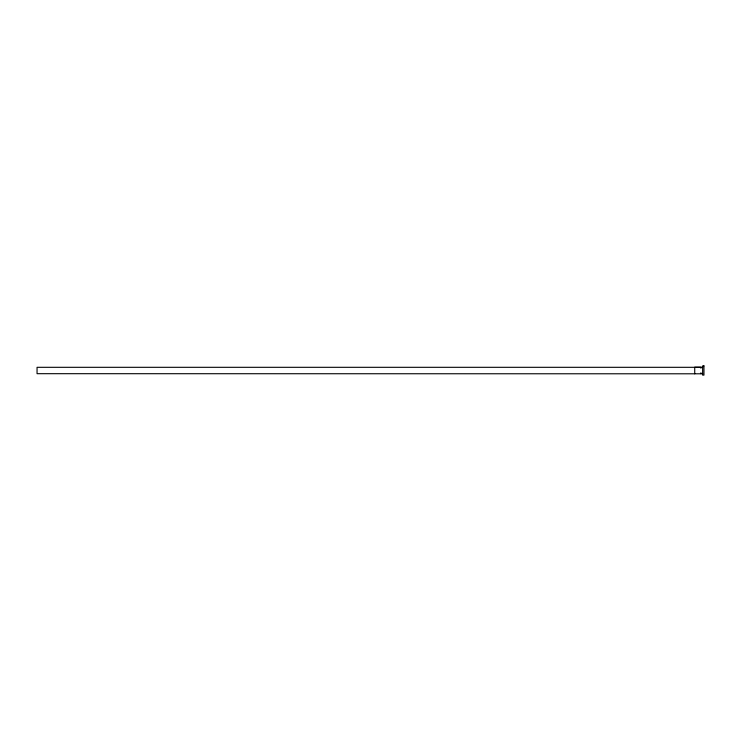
<?xml version="1.0" encoding="UTF-8"?>
<svg xmlns="http://www.w3.org/2000/svg" width="741" height="741" viewBox="0 0 741 741"><rect width="100%" height="100%" fill="white"/><g stroke="black" fill="none" stroke-linecap="round" stroke-linejoin="round"><path stroke-width="1.11" d="M702.635 367.203L694.725 367.203L694.725 373.797M702.635 373.797L37.05 373.686L37.05 367.314L700.921 367.314L700.921 368.249M700.921 372.751L700.921 373.686M703.95 365.887L702.635 365.887L702.635 375.113L703.95 375.113L703.95 365.887"/></g></svg>
